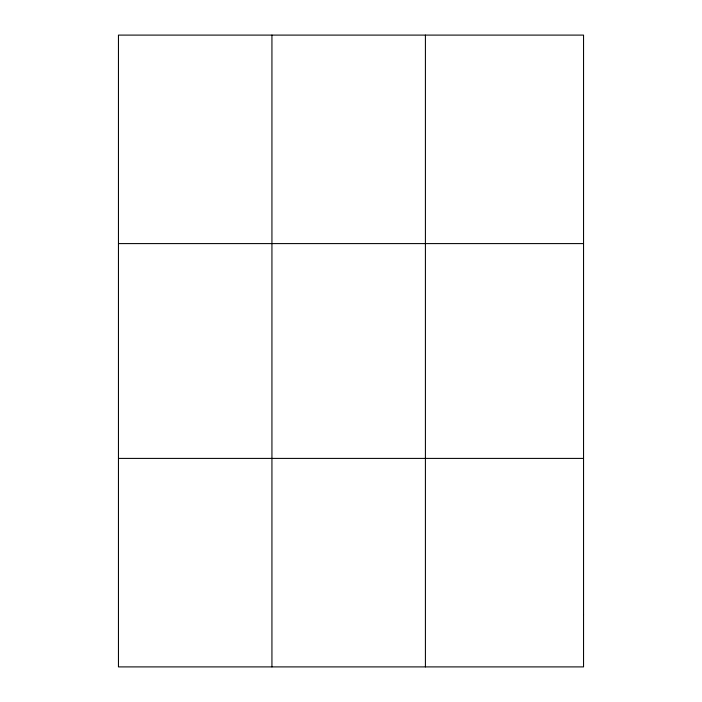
<?xml version="1.0" encoding="UTF-8"?>
<svg xmlns="http://www.w3.org/2000/svg" width="702" height="702" viewBox="0 0 702 702"><rect width="100%" height="100%" fill="white"/><g stroke="black" fill="none" stroke-linecap="round" stroke-linejoin="round"><path stroke-width="1.05" d="M271.937 35.1L271.937 666.9M425.412 35.1L425.412 666.9M118.454 243.594L583.546 243.594M118.454 458.406L583.546 458.406M583.546 614.776L583.546 666.9L118.454 666.9L118.454 35.1L583.546 35.1L583.546 614.776"/></g></svg>
